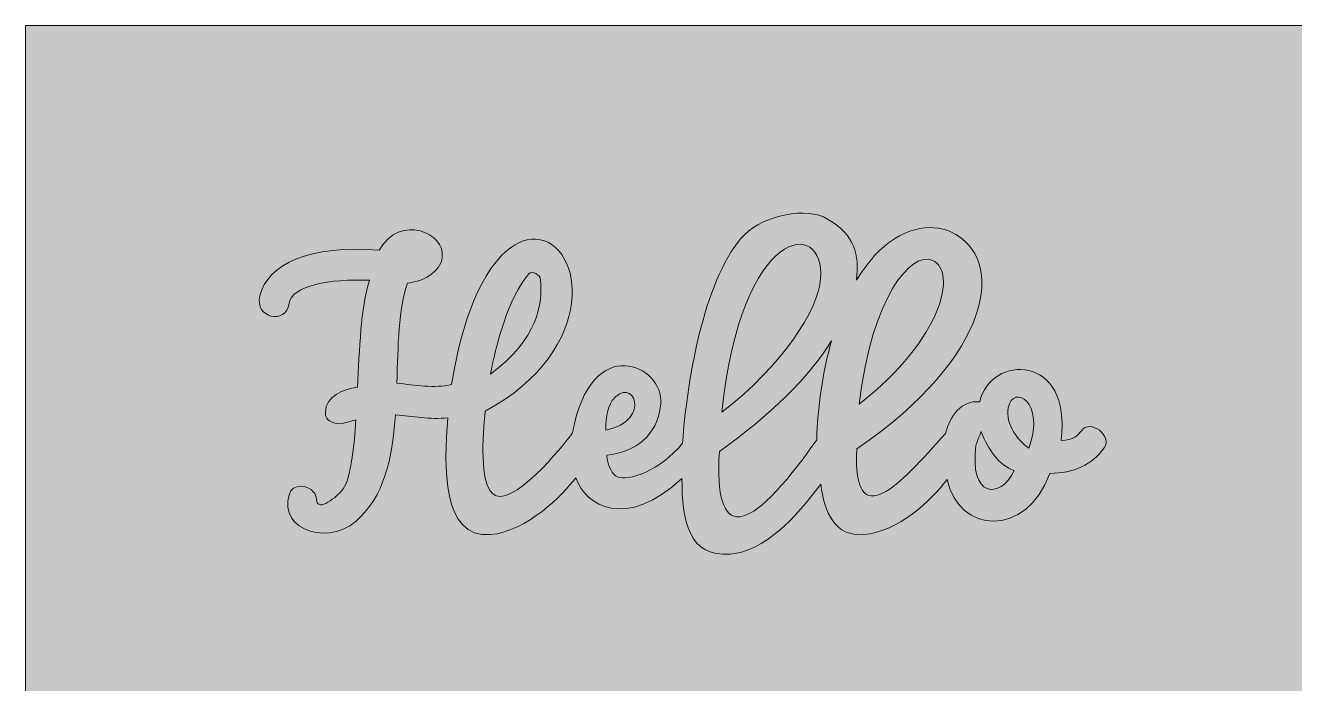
# Model space of a CAD drawing. Header units: inches. Extents: x 0 to 864, y 0 to 432.
# Drawn here: x 0 to 289.6, y 281.9 to 432 of the extents above; entities that cross this region are included whole.
import ezdxf

# ---------------------------------------------------------------- set-up
doc = ezdxf.new("R2010")
doc.units = ezdxf.units.IN
doc.header["$MEASUREMENT"] = 0
doc.layers.add('_U+0421_U+043B_U+043E_U+0439 1', color=7, linetype='Continuous')

msp = doc.modelspace()

# ---------------------------------------------------------------- hatches: boundary and pattern name
at = {"layer": '_U+0421_U+043B_U+043E_U+0439 1', "true_color": 0xe8c792}
h = msp.add_hatch(color=31, dxfattribs=at)
h.dxf.hatch_style = 2
h.paths.add_polyline_path([(0, 432), (864, 432), (864, 0), (0, 0)])
at = {"layer": '_U+0421_U+043B_U+043E_U+0439 1', "true_color": 0xc10000}
h = msp.add_hatch(color=12, dxfattribs=at)
h.dxf.hatch_style = 2
edge = h.paths.add_edge_path()
edge.add_spline(control_points=[(240.91, 339.56), (240.07, 338.39), (239.28, 337.5), (236.28, 337.31), (238.92, 357.28), (220.11, 357.01), (217.74, 346.14), (213.57, 346.57), (210.96, 343.02), (209.91, 338.93), (199.45, 327.17), (188.86, 315.51), (189.65, 335.43), (220.61, 356.42), (224.08, 378.98), (211.11, 384.92), (206.49, 387.04), (199.61, 385.92), (193.75, 379.5), (191.78, 377.34), (189.6, 373.93), (189.6, 373.93), (190.27, 379.83), (189.26, 384.08), (183.03, 387.84), (178.26, 390.71), (168.62, 388.79), (164.03, 384.26), (155.33, 375.28), (150.94, 352.17), (149.95, 336.76), (144.9, 330.43), (137.49, 327.93), (134.97, 329.09), (134.09, 329.5), (132.8, 331.42), (132.64, 333.99), (135.71, 334.38), (138.7, 335.24), (141.04, 337.42), (142.97, 339.23), (144.57, 341.59), (144.95, 345.67), (145.76, 354.52), (128.95, 362.26), (124.85, 339.11), (122.77, 336.21), (110.68, 321.24), (106.53, 325.26), (103.71, 327.85), (104.23, 338.2), (104.91, 344.01), (130.95, 358.09), (127.5, 382.51), (116.41, 383.27), (113.94, 383.44), (111.18, 382.1), (108.64, 379.51), (101.66, 372.33), (98.54, 358.38), (97.25, 350.08), (93.24, 349.25), (88.89, 349.89), (84.76, 350.42), (85.02, 358.98), (85.07, 367.32), (87.18, 373.23), (90.38, 373.47), (94.71, 375.58), (95.11, 379.16), (95.82, 384.57), (85.71, 389.22), (80.68, 380.74), (64.93, 382.12), (55.21, 377.48), (53.49, 370.36), (52.18, 365.25), (59.52, 363.7), (60.15, 368.56), (60.71, 372.64), (69.49, 374.26), (78.48, 373.88), (76.5, 367.33), (76.2, 358.22), (75.8, 349.48), (72.31, 348.93), (68.61, 347.54), (68.43, 343.79), (68.37, 342.71), (68.92, 342), (69.65, 341.66), (71.45, 340.57), (73.15, 341.51), (75.41, 342.05), (75.01, 335.8), (74.37, 331.71), (73.67, 328.97), (73.67, 328.97), (73.28, 327.21), (72.07, 325.76), (71.41, 324.96), (66.52, 320.5), (66.39, 323.97), (66.36, 324.64), (66.12, 325.16), (65.76, 325.55), (64.46, 327.26), (60.96, 327.7), (60.17, 324.94), (57.54, 316.9), (70.05, 312.52), (76.75, 320.25), (82.37, 325.9), (83.86, 334.88), (84.43, 343.21), (88.36, 342.81), (92.25, 342.07), (96.38, 342.52), (95.41, 331.46), (95.05, 314.97), (106.11, 315.86), (114.5, 316.61), (122.63, 324.96), (125.58, 328.84), (127.78, 322.35), (136.98, 316.82), (149.78, 328.67), (149.8, 319.04), (151.22, 310.73), (160.81, 311.41), (168.62, 312.13), (175.55, 319.46), (181.45, 327.38), (182.21, 320.92), (184.76, 315.33), (191.22, 315.86), (199.24, 316.56), (206.58, 323.61), (210.3, 328.46), (212.76, 316.16), (228.42, 314.91), (233.69, 329.84), (239, 329.84), (243.57, 331.86), (246.11, 335.67), (248.13, 338.37), (242.9, 342.32), (240.91, 339.56)], knot_values=[0, 0, 0, 0, 1, 1, 1, 2, 2, 2, 3, 3, 3, 4, 4, 4, 5, 5, 5, 6, 6, 6, 7, 7, 7, 8, 8, 8, 9, 9, 9, 10, 10, 10, 11, 11, 11, 12, 12, 12, 13, 13, 13, 14, 14, 14, 15, 15, 15, 16, 16, 16, 17, 17, 17, 18, 18, 18, 19, 19, 19, 20, 20, 20, 21, 21, 21, 22, 22, 22, 23, 23, 23, 24, 24, 24, 25, 25, 25, 26, 26, 26, 27, 27, 27, 28, 28, 28, 29, 29, 29, 30, 30, 30, 31, 31, 31, 32, 32, 32, 33, 33, 33, 34, 34, 34, 35, 35, 35, 36, 36, 36, 37, 37, 37, 38, 38, 38, 39, 39, 39, 40, 40, 40, 41, 41, 41, 42, 42, 42, 43, 43, 43, 44, 44, 44, 45, 45, 45, 46, 46, 46, 47, 47, 47, 48, 48, 48, 49, 49, 49, 49], degree=3, periodic=1)
edge = h.paths.add_edge_path()
edge.add_spline(control_points=[(206.95, 378.42), (212.6, 375.84), (209.33, 360.68), (190.25, 345.62), (193.07, 370.08), (202.14, 380.61), (206.95, 378.42)], knot_values=[0, 0, 0, 0, 1, 1, 1, 2, 2, 2, 2], degree=3, periodic=1)
edge = h.paths.add_edge_path()
edge.add_spline(control_points=[(114.85, 375.31), (115.62, 376.15), (117.43, 375.15), (117.53, 374.01), (118.03, 368.51), (116.95, 360.51), (106.11, 352.45), (107.19, 358.45), (110.2, 370.15), (114.85, 375.31)], knot_values=[0, 0, 0, 0, 1, 1, 1, 2, 2, 2, 3, 3, 3, 3], degree=3, periodic=1)
edge = h.paths.add_edge_path()
edge.add_spline(control_points=[(133.86, 346.42), (138.55, 352.56), (143.23, 341.94), (132.45, 339.67), (132.18, 341.01), (132.7, 344.76), (133.86, 346.42)], knot_values=[0, 0, 0, 0, 1, 1, 1, 2, 2, 2, 2], degree=3, periodic=1)
edge = h.paths.add_edge_path()
edge.add_spline(control_points=[(181.41, 374.22), (180.85, 367.12), (172.97, 354.68), (158.9, 343.78), (163.31, 386.58), (182.52, 388.24), (181.41, 374.22)], knot_values=[0, 0, 0, 0, 1, 1, 1, 2, 2, 2, 2], degree=3, periodic=1)
edge = h.paths.add_edge_path()
edge.add_spline(control_points=[(180.53, 337.51), (164.61, 314.69), (157.03, 314.42), (158.32, 334.84), (169.69, 342.86), (178.83, 351.74), (183.94, 360.1), (181.87, 352.8), (180.7, 344.79), (180.53, 337.51)], knot_values=[0, 0, 0, 0, 1, 1, 1, 2, 2, 2, 3, 3, 3, 3], degree=3, periodic=1)
edge = h.paths.add_edge_path()
edge.add_spline(control_points=[(216.86, 336.26), (217.01, 337), (218.05, 339.36), (218.05, 339.36), (219.67, 335.26), (222.1, 331.62), (225.61, 330.51), (222.28, 323.67), (215.28, 324.42), (216.86, 336.26)], knot_values=[0, 0, 0, 0, 1, 1, 1, 2, 2, 2, 3, 3, 3, 3], degree=3, periodic=1)
edge = h.paths.add_edge_path()
edge.add_spline(control_points=[(228.95, 335.59), (226.71, 336.95), (223.45, 341.05), (224.22, 344.81), (225.32, 350.29), (232.78, 346.26), (228.95, 335.59)], knot_values=[0, 0, 0, 0, 1, 1, 1, 2, 2, 2, 2], degree=3, periodic=1)

# ---------------------------------------------------------------- linework, layer by layer
at = {"layer": '_U+0421_U+043B_U+043E_U+0439 1', "lineweight": 0}
msp.add_lwpolyline([(0, 432), (864, 432), (864, 0), (0, 0), (0, 432)], dxfattribs=at)
for points, knots in [([(240.91, 339.56), (240.07, 338.39), (239.28, 337.5), (236.28, 337.31), (238.92, 357.28), (220.11, 357.01), (217.74, 346.14), (213.57, 346.57), (210.96, 343.02), (209.91, 338.93), (199.45, 327.17), (188.86, 315.51), (189.65, 335.43), (220.61, 356.42), (224.08, 378.98), (211.11, 384.92), (206.49, 387.04), (199.61, 385.92), (193.75, 379.5), (191.78, 377.34), (189.6, 373.93), (189.6, 373.93), (190.27, 379.83), (189.26, 384.08), (183.03, 387.84), (178.26, 390.71), (168.62, 388.79), (164.03, 384.26), (155.33, 375.28), (150.94, 352.17), (149.95, 336.76), (144.9, 330.43), (137.49, 327.93), (134.97, 329.09), (134.09, 329.5), (132.8, 331.42), (132.64, 333.99), (135.71, 334.38), (138.7, 335.24), (141.04, 337.42), (142.97, 339.23), (144.57, 341.59), (144.95, 345.67), (145.76, 354.52), (128.95, 362.26), (124.85, 339.11), (122.77, 336.21), (110.68, 321.24), (106.53, 325.26), (103.71, 327.85), (104.23, 338.2), (104.91, 344.01), (130.95, 358.09), (127.5, 382.51), (116.41, 383.27), (113.94, 383.44), (111.18, 382.1), (108.64, 379.51), (101.66, 372.33), (98.54, 358.38), (97.25, 350.08), (93.24, 349.25), (88.89, 349.89), (84.76, 350.42), (85.02, 358.98), (85.07, 367.32), (87.18, 373.23), (90.38, 373.47), (94.71, 375.58), (95.11, 379.16), (95.82, 384.57), (85.71, 389.22), (80.68, 380.74), (64.93, 382.12), (55.21, 377.48), (53.49, 370.36), (52.18, 365.25), (59.52, 363.7), (60.15, 368.56), (60.71, 372.64), (69.49, 374.26), (78.48, 373.88), (76.5, 367.33), (76.2, 358.22), (75.8, 349.48), (72.31, 348.93), (68.61, 347.54), (68.43, 343.79), (68.37, 342.71), (68.92, 342), (69.65, 341.66), (71.45, 340.57), (73.15, 341.51), (75.41, 342.05), (75.01, 335.8), (74.37, 331.71), (73.67, 328.97), (73.67, 328.97), (73.28, 327.21), (72.07, 325.76), (71.41, 324.96), (66.52, 320.5), (66.39, 323.97), (66.36, 324.64), (66.12, 325.16), (65.76, 325.55), (64.46, 327.26), (60.96, 327.7), (60.17, 324.94), (57.54, 316.9), (70.05, 312.52), (76.75, 320.25), (82.37, 325.9), (83.86, 334.88), (84.43, 343.21), (88.36, 342.81), (92.25, 342.07), (96.38, 342.52), (95.41, 331.46), (95.05, 314.97), (106.11, 315.86), (114.5, 316.61), (122.63, 324.96), (125.58, 328.84), (127.78, 322.35), (136.98, 316.82), (149.78, 328.67), (149.8, 319.04), (151.22, 310.73), (160.81, 311.41), (168.62, 312.13), (175.55, 319.46), (181.45, 327.38), (182.21, 320.92), (184.76, 315.33), (191.22, 315.86), (199.24, 316.56), (206.58, 323.61), (210.3, 328.46), (212.76, 316.16), (228.42, 314.91), (233.69, 329.84), (239, 329.84), (243.57, 331.86), (246.11, 335.67), (248.13, 338.37), (242.9, 342.32), (240.91, 339.56)], [0, 0, 0, 0, 1, 1, 1, 2, 2, 2, 3, 3, 3, 4, 4, 4, 5, 5, 5, 6, 6, 6, 7, 7, 7, 8, 8, 8, 9, 9, 9, 10, 10, 10, 11, 11, 11, 12, 12, 12, 13, 13, 13, 14, 14, 14, 15, 15, 15, 16, 16, 16, 17, 17, 17, 18, 18, 18, 19, 19, 19, 20, 20, 20, 21, 21, 21, 22, 22, 22, 23, 23, 23, 24, 24, 24, 25, 25, 25, 26, 26, 26, 27, 27, 27, 28, 28, 28, 29, 29, 29, 30, 30, 30, 31, 31, 31, 32, 32, 32, 33, 33, 33, 34, 34, 34, 35, 35, 35, 36, 36, 36, 37, 37, 37, 38, 38, 38, 39, 39, 39, 40, 40, 40, 41, 41, 41, 42, 42, 42, 43, 43, 43, 44, 44, 44, 45, 45, 45, 46, 46, 46, 47, 47, 47, 48, 48, 48, 49, 49, 49, 49]), ([(181.41, 374.22), (180.85, 367.12), (172.97, 354.68), (158.9, 343.78), (163.31, 386.58), (182.52, 388.24), (181.41, 374.22)], [0, 0, 0, 0, 1, 1, 1, 2, 2, 2, 2]), ([(206.95, 378.42), (212.6, 375.84), (209.33, 360.68), (190.25, 345.62), (193.07, 370.08), (202.14, 380.61), (206.95, 378.42)], [0, 0, 0, 0, 1, 1, 1, 2, 2, 2, 2]), ([(114.85, 375.31), (115.62, 376.15), (117.43, 375.15), (117.53, 374.01), (118.03, 368.51), (116.95, 360.51), (106.11, 352.45), (107.19, 358.45), (110.2, 370.15), (114.85, 375.31)], [0, 0, 0, 0, 1, 1, 1, 2, 2, 2, 3, 3, 3, 3]), ([(180.53, 337.51), (164.61, 314.69), (157.03, 314.42), (158.32, 334.84), (169.69, 342.86), (178.83, 351.74), (183.94, 360.1), (181.87, 352.8), (180.7, 344.79), (180.53, 337.51)], [0, 0, 0, 0, 1, 1, 1, 2, 2, 2, 3, 3, 3, 3]), ([(133.86, 346.42), (138.55, 352.56), (143.23, 341.94), (132.45, 339.67), (132.18, 341.01), (132.7, 344.76), (133.86, 346.42)], [0, 0, 0, 0, 1, 1, 1, 2, 2, 2, 2]), ([(228.95, 335.59), (226.71, 336.95), (223.45, 341.05), (224.22, 344.81), (225.32, 350.29), (232.78, 346.26), (228.95, 335.59)], [0, 0, 0, 0, 1, 1, 1, 2, 2, 2, 2]), ([(216.86, 336.26), (217.01, 337), (218.05, 339.36), (218.05, 339.36), (219.67, 335.26), (222.1, 331.62), (225.61, 330.51), (222.28, 323.67), (215.28, 324.42), (216.86, 336.26)], [0, 0, 0, 0, 1, 1, 1, 2, 2, 2, 3, 3, 3, 3])]:
    msp.add_open_spline(points, degree=3, knots=knots, dxfattribs=at)

doc.saveas('drawing.dxf')
